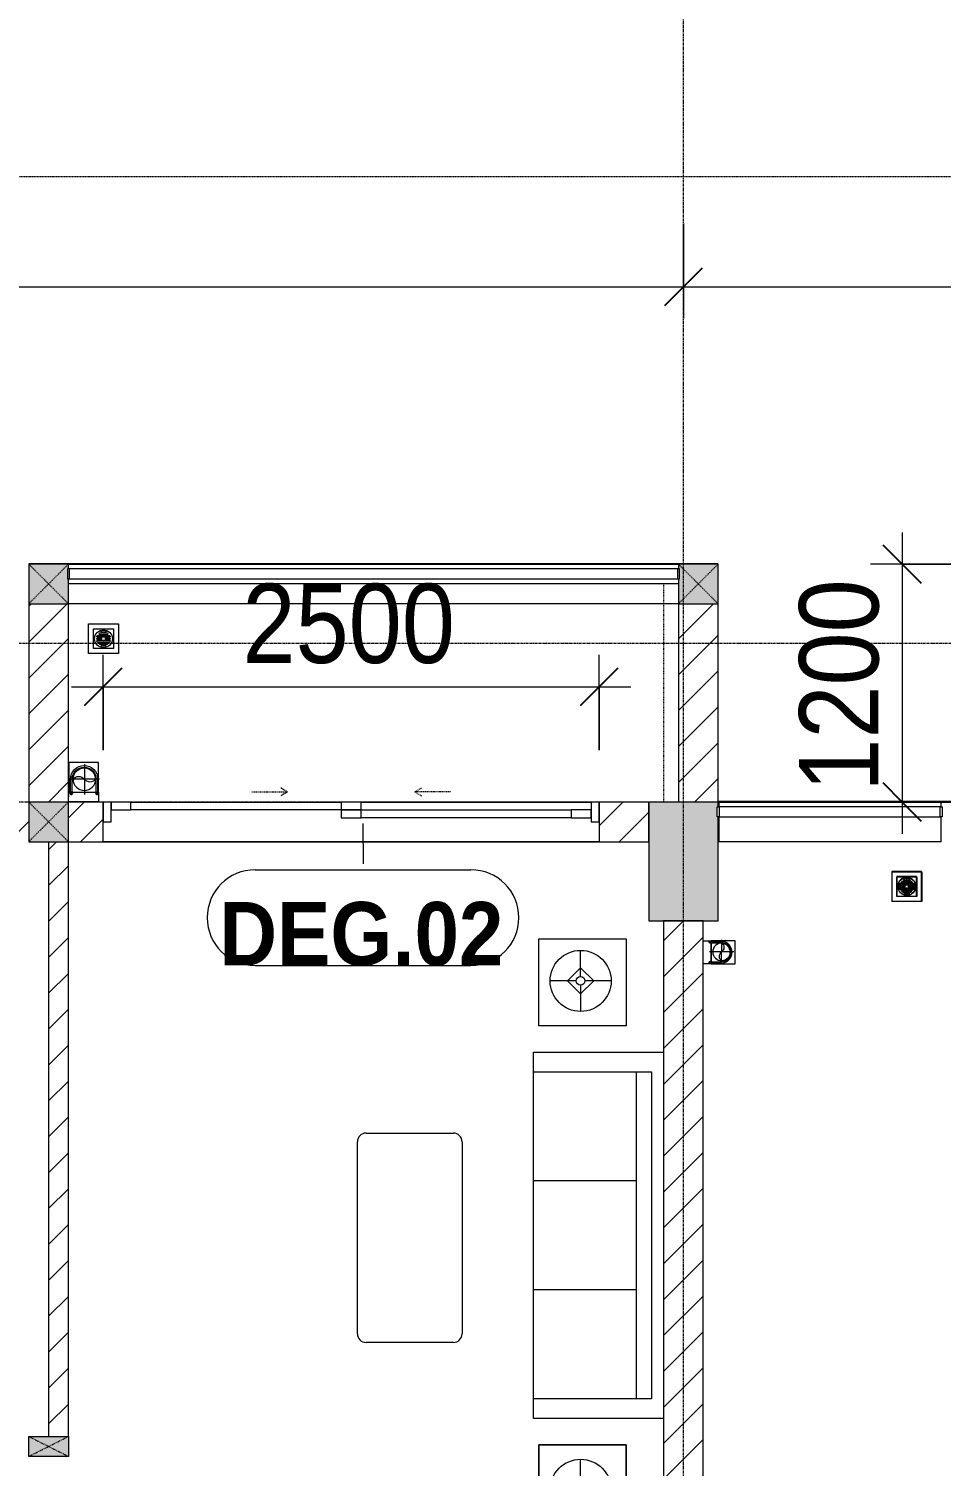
# Model space of a CAD drawing. Header units: millimetres. Extents: x 1591 to 239055, y -15958 to 83255.
# Drawn here: x 153532 to 158132, y 41187 to 48437 of the extents above; entities that cross this region are included whole.
import ezdxf

# ---------------------------------------------------------------- set-up
doc = ezdxf.new("R2010")
doc.units = ezdxf.units.MM
for name, pattern in [('Dash', [6, 3, -3]), ('Dash 1_8_', [6.35, 3.175, -3.175]), ('Dash Dot 3_16_', [7.9375, 4.7625, -1.5875, 0, -1.5875]), ('Grid Line', [22.225, 12.7, -3.175, 3.175, -3.175]), ('IMPORT-CENTER _2_', [40.64, 25.4, -5.08, 5.08, -5.08])]:
    doc.linetypes.add(name, pattern=pattern)
for name, color, linetype, lineweight in [('0-1', 250, 'Continuous', 5), ('A-ANNO-DIMS', 211, 'Continuous', 9), ('A-ANNO-DIMS-160', 211, 'Continuous', 9), ('A-AREA', 32, 'Dash 1_8_', 9), ('A-DOOR', 31, 'Continuous', 9), ('A-DOOR-FRAM', 31, 'Continuous', 9), ('A-DOOR-HDLN', 31, 'Dash', 9), ('A-DOOR-IDEN', 31, 'Continuous', 9), ('A-FLOR-1', 7, 'Continuous', 9), ('A-FLOR-2', 9, 'Continuous', 9), ('A-FLOR-HRAL', 11, 'Continuous', 9), ('A-FLOR-HRAL-1', 254, 'Continuous', 9), ('A-FLOR-HRAL-2', 9, 'Continuous', 9), ('A-WALL', 113, 'Continuous', 9), ('A-WALL-1', 253, 'Continuous', 18), ('A-WALL-2', 9, 'Continuous', 9), ('A-WALL-3', 113, 'Continuous', 18), ('A-WALL-PATT-1', 10, 'Continuous', 9), ('A-WALL-PATT-2', 111, 'Continuous', 9), ('G-ANNO-SYMB-1', 111, 'Dash Dot 3_16_', 18), ('G-IMPT', 8, 'Continuous', 9), ('G-IMPT-2', 8, 'IMPORT-CENTER _2_', 9), ('I-FURN', 30, 'Continuous', 9), ('I-FURN-1', 254, 'Continuous', 9), ('M-EQPM', 50, 'Continuous', 9), ('M-EQPM-1', 254, 'Continuous', 9), ('S-COLS', 52, 'Continuous', 9), ('S-COLS-1', 52, 'Continuous', 5), ('S-COLS-2', 250, 'Continuous', 18), ('S-COLS-3', 254, 'Continuous', 9), ('S-COLS-4', 253, 'Continuous', 18), ('S-COLS-5', 52, 'Continuous', 18), ('S-COLS-HDLN', 52, 'Dash', 9), ('S-COLS-HDLN-1', 9, 'Dash', 9), ('S-GRID-1', 1, 'Grid Line', 9)]:
    doc.layers.add(name, color=color, linetype=linetype, lineweight=lineweight)
doc.styles.add('Arial_B_5', font='arialbd_0.ttf', dxfattribs={"width": 0.9, "height": 320})
doc.styles.add('UTM Avo', font='UTM Avo.ttf', dxfattribs={"width": 0.9, "height": 400})
doc.dimstyles.new('1_Dim_chi_tiet_2_5', dxfattribs={"dimscale": 304.8, "dimtxt": 399.720379, "dimasz": 0.629921, "dimexe": 0.524934, "dimexo": 0.0625, "dimgap": 0.052493, "dimtad": 1, "dimdec": 0, "dimrnd": 5, "dimzin": 0, "dimdsep": 46, "dimtxsty": 'UTM Avo', "dimblk1": 'OBLIQUE', "dimblk2": 'OBLIQUE', "dimsah": 1, "dimcen": 0.09, "dimdle": 0.524934, "dimazin": 0, "dimtfac": 1, "dimtdec": 4, "dimtix": 1, "dimtmove": 0, "dimatfit": 3, "dimfxl": 1.049869, "dimfxlon": 1, "dimtvp": 1, "dimtolj": 1, "dimtzin": 0, "dimarcsym": 2})
doc.dimstyles.new('1_Dim_chi_tiet_2_5_1', dxfattribs={"dimscale": 304.8, "dimtxt": 399.720379, "dimasz": 0.629921, "dimexe": 0.524934, "dimexo": 0.0625, "dimgap": 0.052493, "dimtad": 1, "dimdec": 0, "dimrnd": 5, "dimzin": 0, "dimdsep": 46, "dimtxsty": 'UTM Avo', "dimblk1": 'OBLIQUE', "dimblk2": 'OBLIQUE', "dimsah": 1, "dimcen": 0.09, "dimdle": 0.524934, "dimazin": 0, "dimtfac": 1, "dimtdec": 4, "dimtix": 1, "dimtmove": 0, "dimatfit": 3, "dimfxl": 1.049869, "dimfxlon": 1, "dimtvp": 1, "dimtolj": 1, "dimtzin": 0, "dimarcsym": 2})
pattern_1 = [(45, (95879.7, 0), (-90.50967, 90.50967), [])]

# ---------------------------------------------------------------- blocks, each defined once
blk = doc.blocks.new('NCV_TKTC_KET CAU_rvt-1-TKCS_MB TẦNG 6-8')
at = {"layer": 'S-COLS-1'}
blk.add_hatch(color=256, dxfattribs=at).paths.add_polyline_path([(61127.6, 43936.9), (61127.6, 44462), (61122.6, 44462), (61122.6, 44512), (61127.6, 44512), (61127.6, 44536.9), (60777.6, 44536.9), (60777.6, 43936.9), (61122.6, 43936.9)])
at = {"layer": 'A-FLOR-1'}
blk.add_line((61132.6, 44536.9), (61127.6, 44536.9), dxfattribs=at)
at = {"layer": 'S-COLS-2'}
for p, q in [((61127.6, 44536.9), (60777.6, 44536.9)), ((60777.6, 44536.9), (60777.6, 43936.9)), ((61127.6, 44512), (61127.6, 44536.9)), ((61127.6, 43936.9), (61127.6, 44462)), ((60777.6, 43936.9), (61127.6, 43936.9))]:
    blk.add_line(p, q, dxfattribs=at)
blk = doc.blocks.new('THU NUOC - THU NUOC-461820-TKCS_MB TẦNG 6-8')
at = {"layer": 'M-EQPM-1'}
for p, q in [((-66.3, 70.6), (-66.3, -79.4)), ((83.7, 70.6), (-66.3, 70.6)), ((58.7, 45.6), (-41.3, 45.6)), ((-41.3, 45.6), (-41.3, -54.4)), ((-23.3, 10.8), (40.9, 10.8)), ((40.9, 4.8), (-23.3, 4.8)), ((-11, 23.3), (28.5, 23.3)), ((28.5, 17.3), (-11, 17.3)), ((-1.1, 35.6), (18.5, 35.6)), ((18.5, 29.6), (-1.1, 29.6)), ((58.7, -54.4), (58.7, 45.6)), ((83.7, -79.4), (83.7, 70.6)), ((-41.3, -54.4), (58.7, -54.4)), ((-23.3, -1.2), (0.7, -1.2)), ((0.7, -7.2), (-23.3, -7.2)), ((-23.3, -13.6), (40.9, -13.6)), ((40.9, -19.6), (-23.3, -19.6)), ((-11, -26.1), (28.5, -26.1)), ((28.5, -32.1), (-11, -32.1)), ((-1.1, -38.5), (18.5, -38.5)), ((18.5, -44.5), (-1.1, -44.5)), ((0.7, -1.2), (0.7, -7.2)), ((16.7, -1.2), (40.9, -1.2)), ((16.7, -7.2), (16.7, -1.2)), ((40.9, -7.2), (16.7, -7.2)), ((-66.3, -79.4), (83.7, -79.4))]:
    blk.add_line(p, q, dxfattribs=at)
for centre, radius, start, end in [((8.7, -4.4), 45, 0, 180), ((8.7, -4.4), 45, 0, 180), ((-23.3, 7.8), 3, 90, 270), ((-11, 20.3), 3, 90, 270), ((-1.1, 32.6), 3, 90, 270), ((18.5, 32.6), 3, 270, 90), ((28.5, 20.3), 3, 270, 90), ((40.9, 7.8), 3, 270, 90), ((8.7, -4.4), 45, 180, 360), ((8.7, -4.4), 45, 180, 360), ((-23.3, -4.2), 3, 90, 270), ((-23.3, -16.6), 3, 90, 270), ((-11, -29.1), 3, 90, 270), ((-1.1, -41.5), 3, 90, 270), ((18.5, -41.5), 3, 270, 90), ((28.5, -29.1), 3, 270, 90), ((40.9, -4.2), 3, 270, 90), ((40.9, -16.6), 3, 270, 90)]:
    blk.add_arc(centre, radius, start, end, dxfattribs=at)
blk = doc.blocks.new('Railing - 50 x 10mm-901205-TKCS_MB TẦNG 6-8')
at = {"layer": 'A-FLOR-HRAL-2'}
for p, q in [((25, 5), (-25, 5)), ((-25, 5), (-25, -5)), ((25, -5), (25, 5)), ((-25, -5), (25, -5))]:
    blk.add_line(p, q, dxfattribs=at)
blk = doc.blocks.new('Railing - Railing-883269-TKCS_MB TẦNG 6-8')
at = {"layer": 'A-FLOR-HRAL-2'}
for p, q in [((39339.1, 35251.3), (38224.1, 35251.3)), ((38224.1, 35201.3), (39339.1, 35201.3))]:
    blk.add_line(p, q, dxfattribs=at)
at = {"extrusion": (0, 0, -1), "zscale": -1, "rotation": 270}
for p in [(-38219.1, 35226.3), (-39344.1, 35226.3)]:
    blk.add_blockref('Railing - 50 x 10mm-901205-TKCS_MB TẦNG 6-8', p, dxfattribs=at)
blk = doc.blocks.new('LOBBY_SOFA_1 - LOBBY_SOFA_1-V28-TKCS_MB TẦNG 6-8')
at = {"layer": 'I-FURN'}
for p, q in [((-2128.3, 1548.5), (-1160.3, 1548.5)), ((-2172.3, 1064.5), (-2172.3, 1504.5)), ((-1116.3, 1504.5), (-1116.3, 1064.5)), ((-1160.3, 1020.5), (-2128.3, 1020.5)), ((-2556, 660), (-708, 660)), ((-2556, 4.9), (-2556, 660)), ((-2457, 66), (-2457, 660)), ((-1907, 143), (-1907, 660)), ((-1357, 143), (-1357, 660)), ((-807, 660), (-807, 66)), ((-708, 660), (-708, 4.9)), ((-2688.2, 633.5), (-3128.2, 633.5)), ((-3128.2, 633.5), (-3128.2, 193.5)), ((-2688.2, 193.5), (-2688.2, 633.5)), ((-575.9, 633.5), (-135.9, 633.5)), ((-575.9, 193.5), (-575.9, 633.5)), ((-135.9, 633.5), (-135.9, 193.5)), ((-2915.4, 445), (-2915.4, 577)), ((-348.6, 445), (-348.6, 577)), ((-2981.4, 423), (-2915.4, 489)), ((-2915.4, 489), (-2849.4, 423)), ((-348.6, 489), (-414.6, 423)), ((-282.6, 423), (-348.6, 489)), ((-2937.4, 423), (-3069.4, 423)), ((-2915.4, 357), (-2981.4, 423)), ((-2849.4, 423), (-2915.4, 357)), ((-2915.4, 269), (-2915.4, 401)), ((-2893.4, 423), (-2761.4, 423)), ((-370.6, 423), (-502.6, 423)), ((-414.6, 423), (-348.6, 357)), ((-348.6, 357), (-282.6, 423)), ((-348.6, 269), (-348.6, 401)), ((-326.6, 423), (-194.6, 423)), ((-3128.2, 193.5), (-2688.2, 193.5)), ((-135.9, 193.5), (-575.9, 193.5)), ((-807, 143), (-2457, 143)), ((-807, 66), (-2457, 66))]:
    blk.add_line(p, q, dxfattribs=at)
for centre, radius in [((-2915.4, 423), 154), ((-348.6, 423), 154), ((-2915.4, 423), 22), ((-348.6, 423), 22)]:
    blk.add_circle(centre, radius, dxfattribs=at)
for centre, start, end in [((-2128.3, 1504.5), 90, 180), ((-1160.3, 1504.5), 0, 90), ((-2128.3, 1064.5), 180, 270), ((-1160.3, 1064.5), 270, 0)]:
    blk.add_arc(centre, 44, start, end, dxfattribs=at)
at = {"layer": 'I-FURN-1'}
for p, q in [((-2128.3, 1548.5), (-1160.3, 1548.5)), ((-2172.3, 1064.5), (-2172.3, 1504.5)), ((-1116.3, 1504.5), (-1116.3, 1064.5)), ((-1160.3, 1020.5), (-2128.3, 1020.5)), ((-2556, 660), (-708, 660)), ((-2556, 4.9), (-2556, 660)), ((-708, 660), (-708, 4.9)), ((-3128.2, 633.5), (-2688.2, 633.5)), ((-3128.2, 193.5), (-3128.2, 633.5)), ((-2688.2, 633.5), (-2688.2, 193.5)), ((-575.9, 633.5), (-135.9, 633.5)), ((-575.9, 193.5), (-575.9, 633.5)), ((-135.9, 633.5), (-135.9, 193.5)), ((-2688.2, 193.5), (-3128.2, 193.5)), ((-135.9, 193.5), (-575.9, 193.5))]:
    blk.add_line(p, q, dxfattribs=at)
for centre, start, end in [((-2128.3, 1504.5), 90, 180), ((-1160.3, 1504.5), 0, 90), ((-2128.3, 1064.5), 180, 270), ((-1160.3, 1064.5), 270, 0)]:
    blk.add_arc(centre, 44, start, end, dxfattribs=at)
blk = doc.blocks.new('G1_SOF - BO TRU - 100x200-746114-TKCS_MB TẦNG 6-8')
at = {"layer": 'S-COLS'}
blk.add_hatch(color=256, dxfattribs=at).paths.add_polyline_path([(50, -100), (50, 100), (-50, 100), (-50, -100)])
at = {"layer": 'S-COLS-4'}
for p, q in [((-50, 100), (50, 100)), ((-50, -100), (-50, 100)), ((50, 100), (50, -100)), ((50, -100), (-50, -100))]:
    blk.add_line(p, q, dxfattribs=at)
at = {"layer": 'S-COLS-HDLN-1'}
for p, q in [((50, -100), (-50, 100)), ((-50, -100), (50, 100))]:
    blk.add_line(p, q, dxfattribs=at)
blk = doc.blocks.new('NCV_TKTC_TANG 6 - 8_rvt-2-TKCS_MB TẦNG 6-8')
at = {"layer": 'A-WALL-PATT-1'}
h = blk.add_hatch(dxfattribs=at)
h.set_pattern_fill('FP_1', color=256, style=0, pattern_type=2)
h.set_pattern_definition([(45, (0, 0), (-90.50967, 90.50967), [])])
h.paths.add_polyline_path([(57852.6, 41336.9), (57852.6, 44336.9), (57752.6, 44336.9), (57752.6, 41336.9)])
at = {"layer": 'A-FLOR-2'}
for p, q in [((60927.6, 45536.9), (57852.6, 45536.9)), ((60487.6, 44536.9), (59327.6, 44536.9)), ((60527.6, 44336.9), (58027.6, 44336.9)), ((58027.6, 44336.9), (60527.6, 44336.9)), ((61132.6, 44336.9), (61127.6, 44336.9))]:
    blk.add_line(p, q, dxfattribs=at)
at = {"layer": 'A-WALL-1'}
for p, q in [((57752.6, 44336.9), (57752.6, 41336.9)), ((57852.6, 41336.9), (57852.6, 44336.9))]:
    blk.add_line(p, q, dxfattribs=at)
at = {"layer": 'A-WALL-2'}
for p, q in [((61132.6, 44536.9), (62252.2, 44536.9)), ((61132.6, 44512), (61132.6, 44536.9)), ((62252.2, 44512), (62252.2, 44536.9)), ((61132.6, 44336.9), (61132.6, 44462)), ((62252.2, 44336.9), (62252.2, 44462)), ((62252.2, 44336.9), (61132.6, 44336.9))]:
    blk.add_line(p, q, dxfattribs=at)
at = {"layer": 'A-FLOR-HRAL-1'}
blk.add_blockref('Railing - Railing-883269-TKCS_MB TẦNG 6-8', (22908.5, 9260.7), dxfattribs=at)
at = {"layer": 'I-FURN-1', "rotation": 89.99999999999972}
blk.add_blockref('LOBBY_SOFA_1 - LOBBY_SOFA_1-V28-TKCS_MB TẦNG 6-8', (60857.5, 43983.4), dxfattribs=at)
at = {"layer": 'M-EQPM-1', "rotation": 270.0000000000002}
blk.add_blockref('THU NUOC - THU NUOC-461820-TKCS_MB TẦNG 6-8', (62082.6, 44120.7), dxfattribs=at)
at = {"layer": 'S-COLS-3', "rotation": 270.0000000000007}
blk.add_blockref('G1_SOF - BO TRU - 100x200-746114-TKCS_MB TẦNG 6-8', (57752.6, 41286.9), dxfattribs=at)
blk = doc.blocks.new('G1_SOF - BO TRU - 200x200-V8-TKCS_MB TẦNG 6-8')
at = {"layer": 'S-COLS'}
blk.add_hatch(color=256, dxfattribs=at).paths.add_polyline_path([(100, -100), (100, 25.4), (95, 25.4), (95, 75.4), (100, 75.4), (100, 100), (-100, 100), (-100, -100), (95, -100)])
at = {"layer": 'S-COLS-5'}
for p, q in [((100, 100), (-100, 100)), ((-100, 100), (-100, -100)), ((100, 75.4), (100, 100)), ((100, -100), (100, 25.4)), ((-100, -100), (100, -100))]:
    blk.add_line(p, q, dxfattribs=at)
at = {"layer": 'S-COLS-HDLN'}
for p, q in [((100, 100), (-100, -100)), ((-100, 100), (100, -100))]:
    blk.add_line(p, q, dxfattribs=at)
blk = doc.blocks.new('G1_SOF - BO TRU - 200x200-V9-TKCS_MB TẦNG 6-8')
at = {"layer": 'S-COLS'}
blk.add_hatch(color=256, dxfattribs=at).paths.add_polyline_path([(-100, -100), (100, -100), (100, 100), (-100, 100), (-100, 75.4), (-95, 75.4), (-95, 25.4), (-100, 25.4)])
at = {"layer": 'S-COLS-5'}
for p, q in [((100, 100), (-100, 100)), ((-100, 100), (-100, 75.4)), ((100, -100), (100, 100)), ((-100, 25.4), (-100, -100)), ((-100, -100), (100, -100))]:
    blk.add_line(p, q, dxfattribs=at)
at = {"layer": 'S-COLS-HDLN'}
for p, q in [((100, 100), (-100, -100)), ((-100, 100), (100, -100))]:
    blk.add_line(p, q, dxfattribs=at)
blk = doc.blocks.new('G1_SOF - BO TRU - 200x200-3056268-TKCS_MB TẦNG 6-8')
at = {"layer": 'S-COLS'}
blk.add_hatch(color=256, dxfattribs=at).paths.add_polyline_path([(100, -100), (100, 100), (-100, 100), (-100, -100)])
at = {"layer": 'S-COLS-5'}
for p, q in [((100, 100), (-100, 100)), ((-100, 100), (-100, -100)), ((100, -100), (100, 100)), ((-100, -100), (100, -100))]:
    blk.add_line(p, q, dxfattribs=at)
at = {"layer": 'S-COLS-HDLN'}
for p, q in [((100, 100), (-100, -100)), ((-100, 100), (100, -100))]:
    blk.add_line(p, q, dxfattribs=at)
blk = doc.blocks.new('TKTC_XREF_251221_MB TANG 2-7 - TKTC_XREF_260130_MB TANG 2-5_dwg_THU NUOC - THU NUOC-444531-TKCS_MB TẦNG 1-4746810-TKCS_MB TẦNG 6-8')
at = {"layer": 'G-IMPT'}
for p, q in [((-23.3, 10.8), (40.9, 10.8)), ((40.9, 4.8), (-23.3, 4.8)), ((-11, 23.3), (28.5, 23.3)), ((28.5, 17.3), (-11, 17.3)), ((-1.1, 35.6), (18.5, 35.6)), ((18.5, 29.6), (-1.1, 29.6)), ((-23.3, -13.6), (40.9, -13.6)), ((40.9, -19.6), (-23.3, -19.6)), ((-11, -26.1), (28.5, -26.1)), ((28.5, -32.1), (-11, -32.1)), ((-1.1, -38.5), (18.5, -38.5)), ((18.5, -44.5), (-1.1, -44.5))]:
    blk.add_line(p, q, dxfattribs=at)
at = {"layer": 'G-IMPT', "flags": 128}
for points in [[(83.7, -79.4), (83.7, 70.6), (-66.3, 70.6), (-66.3, -79.4)], [(58.7, -54.4), (58.7, 45.6), (-41.3, 45.6), (-41.3, -54.4)]]:
    blk.add_lwpolyline(points, close=True, dxfattribs=at)
for points in [[(-23.3, -1.2), (0.7, -1.2), (0.7, -7.2), (-23.3, -7.2)], [(40.9, -7.2), (16.7, -7.2), (16.7, -1.2), (40.9, -1.2)]]:
    blk.add_lwpolyline(points, dxfattribs=at)
at = {"layer": 'G-IMPT'}
for centre, radius, start, end in [((8.7, -4.4), 45, 360, 180), ((8.7, -4.4), 45, 360, 180), ((-23.3, 7.8), 3, 90, 270), ((-11, 20.3), 3, 90, 270), ((-1.1, 32.6), 3, 90, 270), ((18.5, 32.6), 3, 270, 90), ((28.5, 20.3), 3, 270, 90), ((40.9, 7.8), 3, 270, 90), ((8.7, -4.4), 45, 180, 360), ((8.7, -4.4), 45, 180, 360), ((-23.3, -4.2), 3, 90, 270), ((-23.3, -16.6), 3, 90, 270), ((-11, -29.1), 3, 90, 270), ((-1.1, -41.5), 3, 90, 270), ((18.5, -41.5), 3, 270, 90), ((28.5, -29.1), 3, 270, 90), ((40.9, -4.2), 3, 270, 90), ((40.9, -16.6), 3, 270, 90)]:
    blk.add_arc(centre, radius, start, end, dxfattribs=at)
blk = doc.blocks.new('TKTC_XREF_251221_MB TANG 2-7 - TKTC_XREF_260130_MB TANG 2-5_dwg_$cc-4746806-TKCS_MB TẦNG 6-8')
at = {"layer": 'G-IMPT-2'}
for p, q in [((-0.673, 0), (0.673, 0)), ((0, -0.673), (0, 0.673))]:
    blk.add_line(p, q, dxfattribs=at)
at = {"layer": 'M-EQPM'}
blk.add_circle((0, 0), 0.5, dxfattribs=at)
for centre, radius, start, end in [((0, 0), 0.5, 90, 270), ((0.188, 0.25), 0.313, 126.8699, 233.1301), ((-0.188, -0.25), 0.313, 306.8699, 53.1301)]:
    blk.add_arc(centre, radius, start, end, dxfattribs=at)
blk = doc.blocks.new('TKTC_XREF_251221_MB TANG 2-7 - TKTC_XREF_260130_MB TANG 2-5_dwg_CUM U_DN100-4746796-TKCS_MB TẦNG 6-8')
at = {"layer": 'G-IMPT'}
blk.add_hatch(color=256, dxfattribs=at).paths.add_polyline_path([(0, 61), (0, 57), (14.8, 55.1), (28.5, 49.4), (40.3, 40.3), (49.4, 28.5), (55.1, 14.8), (57, 0), (55.1, -14.8), (49.4, -28.5), (40.3, -40.3), (28.5, -49.4), (14.8, -55.1), (0, -57), (0, -61), (15.8, -58.9), (30.5, -52.8), (43.1, -43.1), (52.8, -30.5), (58.9, -15.8), (61, 0), (58.9, 15.8), (52.8, 30.5), (43.1, 43.1), (30.5, 52.8), (15.8, 58.9)])
for p, q in [((-79.1, 66.6), (-79.1, 63.4)), ((-76.6, 66.6), (-76.6, 63.4)), ((-74.6, 66.6), (-74.6, 63.4)), ((-72.7, 69.3), (-72.7, 60.7)), ((-66.9, 67.9), (-71.7, 67.9)), ((-66.9, 62.1), (-71.7, 62.1)), ((-65, 69), (0, 69)), ((-79.1, -63.4), (-79.1, -66.6)), ((-76.6, -63.4), (-76.6, -66.6)), ((-74.6, -63.4), (-74.6, -66.6)), ((-72.7, -60.7), (-72.7, -69.3)), ((-66.9, -62.1), (-71.7, -62.1)), ((-66.9, -67.9), (-71.7, -67.9)), ((-65, -69), (0, -69))]:
    blk.add_line(p, q, dxfattribs=at)
at = {"layer": 'G-IMPT', "flags": 128}
for points in [[(-72.7, 67.6), (-78.1, 67.6), (-78.1, 62.4), (-72.7, 62.4)], [(-71.7, 59.2), (-66.9, 59.2), (-66.9, 70.8), (-71.7, 70.8)], [(-66.9, 70.8), (-66.9, 72.7), (-65, 72.7), (-65, 57.3), (-66.9, 57.3), (-66.9, 59.2)], [(-65, 61), (0, 61), (0, 57)], [(-72.7, -62.4), (-78.1, -62.4), (-78.1, -67.6), (-72.7, -67.6)], [(-71.7, -70.8), (-66.9, -70.8), (-66.9, -59.2), (-71.7, -59.2)], [(-66.9, -59.2), (-66.9, -57.3), (-65, -57.3), (-65, -72.7), (-66.9, -72.7), (-66.9, -70.8)], [(-65, -61), (0, -61), (0, -57)]]:
    blk.add_lwpolyline(points, dxfattribs=at)
at = {"layer": 'G-IMPT'}
for centre, radius, start, end in [((-78.1, 66.6), 0.96, 90, 180), ((-78.1, 63.4), 0.96, 180, 270), ((-71.1, 69.3), 1.56, 112.61986, 247.38014), ((-67.9, 65), 4.8, 143.1301, 216.8699), ((-71.1, 60.7), 1.56, 112.61986, 247.38014), ((0, 0), 69, 270, 90), ((0, 0), 61, 270, 90), ((0, 0), 57, 270, 90), ((-78.1, -63.4), 0.96, 90, 180), ((-78.1, -66.6), 0.96, 180, 270), ((-71.1, -60.7), 1.56, 112.61986, 247.38014), ((-67.9, -65), 4.8, 143.1301, 216.8699), ((-71.1, -69.3), 1.56, 112.61986, 247.38014)]:
    blk.add_arc(centre, radius, start, end, dxfattribs=at)
blk = doc.blocks.new('TKTC_XREF_251221_MB TANG 2-7 - TKTC_XREF_260130_MB TANG 2-5_dwg_$cc-4746805-TKCS_MB TẦNG 6-8')
at = {"layer": 'G-IMPT-2'}
for p, q in [((0, -0.673), (0, 0.673)), ((-0.673, 0), (0.673, 0))]:
    blk.add_line(p, q, dxfattribs=at)
at = {"layer": 'M-EQPM'}
blk.add_circle((0, 0), 0.5, dxfattribs=at)
for centre, radius, start, end in [((0, 0), 0.5, 90, 270), ((0.188, 0.25), 0.313, 126.8699, 233.1301), ((-0.188, -0.25), 0.313, 306.8699, 53.1301)]:
    blk.add_arc(centre, radius, start, end, dxfattribs=at)
blk = doc.blocks.new('TKTC_XREF_251221_MB TANG 2-7 - TKTC_XREF_260130_MB TANG 2-5_dwg_CUM U_DN100-4746799-TKCS_MB TẦNG 6-8')
at = {"layer": 'G-IMPT'}
blk.add_hatch(color=256, dxfattribs=at).paths.add_polyline_path([(0, 61), (15.8, 58.9), (30.5, 52.8), (43.1, 43.1), (52.8, 30.5), (58.9, 15.8), (61, 0), (58.9, -15.8), (52.8, -30.5), (43.1, -43.1), (30.5, -52.8), (15.8, -58.9), (0, -61), (0, -57), (14.8, -55.1), (28.5, -49.4), (40.3, -40.3), (49.4, -28.5), (55.1, -14.8), (57, 0), (55.1, 14.8), (49.4, 28.5), (40.3, 40.3), (28.5, 49.4), (14.8, 55.1), (0, 57)])
for p, q in [((-79.1, 66.6), (-79.1, 63.4)), ((-76.6, 66.6), (-76.6, 63.4)), ((-74.6, 66.6), (-74.6, 63.4)), ((-72.7, 69.3), (-72.7, 60.7)), ((-66.9, 67.9), (-71.7, 67.9)), ((-66.9, 62.1), (-71.7, 62.1)), ((-65, 69), (0, 69)), ((-79.1, -63.4), (-79.1, -66.6)), ((-76.6, -63.4), (-76.6, -66.6)), ((-74.6, -63.4), (-74.6, -66.6)), ((-72.7, -60.7), (-72.7, -69.3)), ((-66.9, -62.1), (-71.7, -62.1)), ((-66.9, -67.9), (-71.7, -67.9)), ((-65, -69), (0, -69))]:
    blk.add_line(p, q, dxfattribs=at)
at = {"layer": 'G-IMPT', "flags": 128}
for points in [[(-72.7, 67.6), (-78.1, 67.6), (-78.1, 62.4), (-72.7, 62.4)], [(-71.7, 59.2), (-66.9, 59.2), (-66.9, 70.8), (-71.7, 70.8)], [(-66.9, 70.8), (-66.9, 72.7), (-65, 72.7), (-65, 57.3), (-66.9, 57.3), (-66.9, 59.2)], [(-65, 61), (0, 61), (0, 57)], [(-72.7, -62.4), (-78.1, -62.4), (-78.1, -67.6), (-72.7, -67.6)], [(-71.7, -70.8), (-66.9, -70.8), (-66.9, -59.2), (-71.7, -59.2)], [(-66.9, -59.2), (-66.9, -57.3), (-65, -57.3), (-65, -72.7), (-66.9, -72.7), (-66.9, -70.8)], [(-65, -61), (0, -61), (0, -57)]]:
    blk.add_lwpolyline(points, dxfattribs=at)
at = {"layer": 'G-IMPT'}
for centre, radius, start, end in [((-78.1, 66.6), 0.96, 90, 180), ((-78.1, 63.4), 0.96, 180, 270), ((-71.1, 69.3), 1.56, 112.61986, 247.38014), ((-67.9, 65), 4.8, 143.1301, 216.8699), ((-71.1, 60.7), 1.56, 112.61986, 247.38014), ((0, 0), 69, 270, 90), ((0, 0), 61, 270, 90), ((0, 0), 57, 270, 90), ((-78.1, -63.4), 0.96, 90, 180), ((-78.1, -66.6), 0.96, 180, 270), ((-71.1, -60.7), 1.56, 112.61986, 247.38014), ((-67.9, -65), 4.8, 143.1301, 216.8699), ((-71.1, -69.3), 1.56, 112.61986, 247.38014)]:
    blk.add_arc(centre, radius, start, end, dxfattribs=at)
blk = doc.blocks.new('TKTC_XREF_251221_MB TANG 2-7 - TKTC_XREF_251221_MB TANG 2-7-2039446-TKCS_MB TẦNG 6-8')
at = {"layer": 'M-EQPM'}
for p, q in [((27475, 28502.1), (24000, 28502.1)), ((24201.3, 27499.8), (24201.3, 27350.2)), ((24351.6, 27499.8), (24201.3, 27499.8)), ((24351.6, 27350.2), (24351.6, 27499.8)), ((24201.1, 27300.3), (24201.4, 27350.1)), ((24201.3, 27350.2), (24351.6, 27350.2)), ((24201.4, 27350.1), (24351.9, 27350.1)), ((24351.9, 27350.1), (24351.6, 27300.3)), ((24351.6, 27300.3), (24201.1, 27300.3)), ((32200, 27302.1), (27475, 27302.1)), ((27400, 26600.1), (27440, 26600.1)), ((27440, 26601.8), (27560, 26601.8)), ((27440, 26600.1), (27440, 26484.2)), ((27440, 26482.2), (27440, 26600.1)), ((27560, 26601.8), (27560, 26482.2)), ((27440, 26484.2), (27400, 26484.2)), ((27560, 26482.2), (27440, 26482.2))]:
    blk.add_line(p, q, dxfattribs=at)
at = {"extrusion": (0, 0, -1), "zscale": -1}
for p in [(-24385.4, 28127.9), (-28435.4, 26877.9)]:
    blk.add_blockref('TKTC_XREF_251221_MB TANG 2-7 - TKTC_XREF_260130_MB TANG 2-5_dwg_THU NUOC - THU NUOC-444531-TKCS_MB TẦNG 1-4746810-TKCS_MB TẦNG 6-8', p, dxfattribs=at)
at = {"extrusion": (0, 0, -1)}
for name, p, xscale, yscale, zscale, rotation in [('TKTC_XREF_251221_MB TANG 2-7 - TKTC_XREF_260130_MB TANG 2-5_dwg_$cc-4746805-TKCS_MB TẦNG 6-8', (-24280.1, 27415.1), 113.7150000000073, 113.7150000000073, -113.7150000000073, 269.9990086637471), ('TKTC_XREF_251221_MB TANG 2-7 - TKTC_XREF_260130_MB TANG 2-5_dwg_CUM U_DN100-4746799-TKCS_MB TẦNG 6-8', (-24279.2, 27415.1), 0.9975000000000006, 0.9975000000000006, -0.9975000000000006, 90.00099133829468), ('TKTC_XREF_251221_MB TANG 2-7 - TKTC_XREF_260130_MB TANG 2-5_dwg_$cc-4746806-TKCS_MB TẦNG 6-8', (-27492.9, 26544.2), 90.00000000005069, 90.00000000005069, -90.0000000000507, 0.3740267799372842)]:
    blk.add_blockref(name, p, dxfattribs=dict(at, xscale=xscale, yscale=yscale, zscale=zscale, rotation=rotation))
at = {"xscale": 0.7894736842105242, "yscale": 0.7894736842105242, "zscale": 0.7894736842105242}
blk.add_blockref('TKTC_XREF_251221_MB TANG 2-7 - TKTC_XREF_260130_MB TANG 2-5_dwg_CUM U_DN100-4746796-TKCS_MB TẦNG 6-8', (27491.3, 26542.5), dxfattribs=at)
blk = doc.blocks.new('DEG_02-DEG_03 - DEG_02-2500x2400mm-CỬA ĐI 02 CÁNH TRƯỢT-625766-TKCS_MB TẦNG 6-8')
at = {"layer": 'A-DOOR'}
for p, q in [((-1110, 100), (-1210, 100)), ((-1210, 100), (-1210, 60)), ((-1110, 60), (-1110, 100)), ((-1110, 100), (-50, 100)), ((50, 100), (-50, 100)), ((-50, 100), (-50, 60)), ((50, 60), (50, 100)), ((-1210, 60), (-1110, 60)), ((-50, 60), (-1110, 60)), ((50, 60), (-50, 60)), ((-50, 60), (-50, 20)), ((-50, 60), (50, 60)), ((-50, 20), (50, 20)), ((50, 20), (50, 60)), ((50, 60), (1110, 60)), ((1110, 20), (50, 20)), ((1210, 60), (1110, 60)), ((1110, 60), (1110, 20)), ((1110, 20), (1210, 20)), ((1210, 20), (1210, 60))]:
    blk.add_line(p, q, dxfattribs=at)
at = {"layer": 'A-DOOR-FRAM'}
for p, q in [((-1210, 100), (-1250, 100)), ((-1250, 100), (-1250, 0)), ((-1210, 0), (-1210, 100)), ((1250, 100), (1210, 100)), ((1210, 100), (1210, 0)), ((1250, 0), (1250, 100)), ((-1250, 0), (-1210, 0)), ((1210, 0), (1250, 0))]:
    blk.add_line(p, q, dxfattribs=at)
at = {"layer": 'A-DOOR-HDLN'}
for p, q in [((-500.4, 151.1), (-320.4, 151.1)), ((-320.4, 151.1), (-355, 171.1)), ((-320.4, 151.1), (-355, 131.1)), ((320.4, 151.1), (355, 171.1)), ((320.4, 151.1), (355, 131.1)), ((500.4, 151.1), (320.4, 151.1))]:
    blk.add_line(p, q, dxfattribs=at)
blk = doc.blocks.new('Railing - 50 x 10mm-1251311-TKCS_MB TẦNG 6-8')
at = {"layer": 'A-FLOR-HRAL'}
for p, q in [((25, 5), (-25, 5)), ((-25, 5), (-25, -5)), ((25, -5), (25, 5)), ((-25, -5), (25, -5))]:
    blk.add_line(p, q, dxfattribs=at)
blk = doc.blocks.new('Railing - Railing-3827939-TKCS_MB TẦNG 6-8')
at = {"layer": 'A-FLOR-HRAL'}
for p, q in [((60922.6, 45712.4), (57857.6, 45712.4)), ((57857.6, 45662.4), (60922.6, 45662.4))]:
    blk.add_line(p, q, dxfattribs=at)
at = {"rotation": 90}
for p in [(57852.6, 45687.4), (60927.6, 45687.4)]:
    blk.add_blockref('Railing - 50 x 10mm-1251311-TKCS_MB TẦNG 6-8', p, dxfattribs=at)
blk = doc.blocks.new('DIMBLOCK42-TKCS_MB TẦNG 6-8')
at = {"layer": 'A-ANNO-DIMS-160'}
for p, q in [((148632.3, 47454.9), (148632.3, 46974.9)), ((148632.3, 47134.9), (148632.3, 47454.9)), ((156832.3, 47454.9), (156832.3, 46974.9)), ((156832.3, 47134.9), (156832.3, 47454.9)), ((148632.3, 47134.9), (156832.3, 47134.9))]:
    blk.add_line(p, q, dxfattribs=at)
at = {"layer": 'A-ANNO-DIMS-160', "lineweight": 25}
for p, q in [((148632.3, 47134.9), (148728.3, 47230.9)), ((156832.3, 47134.9), (156928.3, 47230.9)), ((148632.3, 47134.9), (148536.3, 47038.9)), ((156832.3, 47134.9), (156736.3, 47038.9))]:
    blk.add_line(p, q, dxfattribs=at)
at = {"layer": 'A-ANNO-DIMS-160', "color": 0, "insert": (152184.5, 47654.6), "char_height": 400, "width": 1314.636, "attachment_point": 1, "line_spacing_factor": 1.110334, "style": 'UTM Avo'}
blk.add_mtext('8200', dxfattribs=at)
blk = doc.blocks.new('_Oblique')
at = {"color": 0, "linetype": 'ByBlock', "lineweight": -2}
blk.add_line((-0.5, -0.5), (0.5, 0.5), dxfattribs=at)
blk = doc.blocks.new('DIMBLOCK43-TKCS_MB TẦNG 6-8')
at = {"layer": 'A-ANNO-DIMS-160'}
for p, q in [((156832.3, 47454.9), (156832.3, 46974.9)), ((156832.3, 47134.9), (156832.3, 47454.9)), ((165032.3, 47454.9), (165032.3, 46974.9)), ((165032.3, 47134.9), (165032.3, 47454.9)), ((156832.3, 47134.9), (165032.3, 47134.9))]:
    blk.add_line(p, q, dxfattribs=at)
at = {"layer": 'A-ANNO-DIMS-160', "lineweight": 25}
for p, q in [((156832.3, 47134.9), (156928.3, 47230.9)), ((165032.3, 47134.9), (165128.3, 47230.9)), ((156832.3, 47134.9), (156736.3, 47038.9)), ((165032.3, 47134.9), (164936.3, 47038.9))]:
    blk.add_line(p, q, dxfattribs=at)
at = {"layer": 'A-ANNO-DIMS-160', "color": 0, "insert": (160384.5, 47654.6), "char_height": 400, "width": 1314.636, "attachment_point": 1, "line_spacing_factor": 1.110334, "style": 'UTM Avo'}
blk.add_mtext('8200', dxfattribs=at)
blk = doc.blocks.new('DIMBLOCK192-TKCS_MB TẦNG 6-8')
at = {"layer": 'A-ANNO-DIMS-160'}
for p, q in [((153907.3, 44798.5), (153907.3, 45278.5)), ((156407.3, 44798.5), (156407.3, 45278.5)), ((153747.3, 45118.5), (156567.3, 45118.5)), ((153907.3, 45118.5), (153907.3, 44798.5)), ((156407.3, 45118.5), (156407.3, 44798.5))]:
    blk.add_line(p, q, dxfattribs=at)
at = {"layer": 'A-ANNO-DIMS-160', "lineweight": 25}
for p, q in [((153907.3, 45118.5), (154003.3, 45214.5)), ((156407.3, 45118.5), (156503.3, 45214.5)), ((153907.3, 45118.5), (153811.3, 45022.5)), ((156407.3, 45118.5), (156311.3, 45022.5))]:
    blk.add_line(p, q, dxfattribs=at)
at = {"layer": 'A-ANNO-DIMS-160', "color": 0, "insert": (154609.5, 45638.1), "char_height": 400, "width": 1314.636, "attachment_point": 1, "line_spacing_factor": 1.110334, "style": 'UTM Avo'}
blk.add_mtext('2500', dxfattribs=at)
blk = doc.blocks.new('STN_Door Tag - STN_Door Tag-1788670-TKCS_MB TẦNG 6-8')
at = {"layer": 'A-DOOR-IDEN'}
for p, q in [((-3.37, 1.495), (3.431, 1.495)), ((-3.37, -1.524), (3.431, -1.524))]:
    blk.add_line(p, q, dxfattribs=at)
for centre, start, end in [((-3.37, -0.015), 90, 270), ((3.431, -0.015), 270, 90)]:
    blk.add_arc(centre, 1.509, start, end, dxfattribs=at)
blk = doc.blocks.new('DIMBLOCK302-TKCS_MB TẦNG 6-8')
at = {"layer": 'A-ANNO-DIMS-160'}
for p, q in [((157935.4, 45896.9), (157935.4, 44376.9)), ((158255.4, 45736.9), (157775.4, 45736.9)), ((157935.4, 45736.9), (158255.4, 45736.9)), ((158255.4, 44536.9), (157775.4, 44536.9)), ((157935.4, 44536.9), (158255.4, 44536.9))]:
    blk.add_line(p, q, dxfattribs=at)
at = {"layer": 'A-ANNO-DIMS-160', "lineweight": 25}
for p, q in [((157935.4, 45736.9), (157839.4, 45832.9)), ((157935.4, 45736.9), (158031.4, 45640.9)), ((157935.4, 44536.9), (157839.4, 44632.9)), ((157935.4, 44536.9), (158031.4, 44440.9))]:
    blk.add_line(p, q, dxfattribs=at)
at = {"layer": 'A-ANNO-DIMS-160', "color": 0, "insert": (157415.7, 44589.2), "char_height": 400, "width": 1314.636, "attachment_point": 1, "rotation": 90, "line_spacing_factor": 1.110334, "style": 'UTM Avo'}
blk.add_mtext('1200', dxfattribs=at)

msp = doc.modelspace()

# ---------------------------------------------------------------- hatches: boundary and pattern name
at = {"layer": 'A-WALL-PATT-2'}
h = msp.add_hatch(dxfattribs=at)
h.set_pattern_fill('FP_1', color=256, style=0, pattern_type=2)
h.set_pattern_definition(pattern_1)
h.paths.add_polyline_path([(153605.5, 44536.9), (153732.3, 44536.9), (153732.3, 45536.9), (153532.3, 45536.9), (153532.3, 44536.9)])
h = msp.add_hatch(dxfattribs=at)
h.set_pattern_fill('FP_1', color=256, style=0, pattern_type=2)
h.set_pattern_definition(pattern_1)
h.paths.add_polyline_path([(156829.6, 44537.4), (157007.3, 44537.4), (157007.3, 45536.9), (156807.3, 45536.9), (156807.3, 44537.4)])
h = msp.add_hatch(dxfattribs=at)
h.set_pattern_fill('FP_1', color=256, style=0, pattern_type=2)
h.set_pattern_definition(pattern_1)
h.paths.add_polyline_path([(152532.3, 44336.9), (153532.3, 44336.9), (153532.3, 44536.9), (152532.3, 44536.9)])
h.paths.add_polyline_path([(149932.3, 44336.9), (149932.3, 44336.9), (149932.3, 44462)])
h.paths.add_polyline_path([(150132.3, 44336.9), (151132.3, 44336.9), (151132.3, 44536.9), (150132.3, 44536.9), (150132.3, 44370.3)])
h = msp.add_hatch(dxfattribs=at)
h.set_pattern_fill('FP_1', color=256, style=0, pattern_type=2)
h.set_pattern_definition(pattern_1)
h.paths.add_polyline_path([(156657.3, 44336.9), (156657.3, 44536.9), (156407.3, 44536.9), (156407.3, 44336.9)])
h.paths.add_polyline_path([(153732.3, 44336.9), (153907.3, 44336.9), (153907.3, 44536.9), (153732.3, 44536.9)])
h = msp.add_hatch(dxfattribs=at)
h.set_pattern_fill('FP_1', color=256, style=0, pattern_type=2)
h.set_pattern_definition(pattern_1)
h.paths.add_polyline_path([(156829.6, 40236.9), (156932.3, 40236.9), (156932.3, 43936.9), (156732.3, 43936.9), (156732.3, 40236.9)])

# ---------------------------------------------------------------- linework, layer by layer
at = {"layer": 'A-AREA'}
msp.add_line((156732.3, 45637.4), (156732.3, 44536.9), dxfattribs=at)
at = {"layer": 'A-DOOR-IDEN'}
msp.add_line((155217, 44428.1), (155217.3, 44224.9), dxfattribs=at)
at = {"layer": 'A-WALL'}
for p, q in [((153732.3, 45737.4), (156807.3, 45737.4)), ((156807.3, 45637.4), (153732.3, 45637.4)), ((155207.3, 44536.9), (156367.3, 44536.9)), ((156407.3, 44336.9), (153907.3, 44336.9))]:
    msp.add_line(p, q, dxfattribs=at)
at = {"layer": 'A-WALL-3'}
for p, q in [((153732.3, 45737.4), (153532.3, 45737.4)), ((157007.3, 45737.4), (156807.3, 45737.4)), ((153532.3, 45536.9), (153532.3, 44536.9)), ((153732.3, 44536.9), (153732.3, 45536.9)), ((156807.3, 45536.9), (156807.3, 44537.4)), ((157007.3, 44537.4), (157007.3, 45536.9)), ((153907.3, 44536.9), (153732.3, 44536.9)), ((153907.3, 44336.9), (153907.3, 44536.9)), ((156657.3, 44536.9), (156407.3, 44536.9)), ((156407.3, 44536.9), (156407.3, 44336.9)), ((156657.3, 44336.9), (156657.3, 44536.9)), ((156807.3, 44537.4), (157007.3, 44537.4)), ((153732.3, 44336.9), (153907.3, 44336.9)), ((156407.3, 44336.9), (156657.3, 44336.9)), ((156732.3, 43936.9), (156732.3, 40236.9)), ((156932.3, 43936.9), (156732.3, 43936.9)), ((156932.3, 40236.9), (156932.3, 43936.9))]:
    msp.add_line(p, q, dxfattribs=at)
at = {"layer": 'G-ANNO-SYMB-1'}
msp.add_line((124639, 47691.5), (229692.1, 47691.5), dxfattribs=at)
at = {"layer": 'S-GRID-1'}
for p, q in [((156832.3, 19149.4), (156832.3, 77012.5)), ((221768.6, 45336.9), (132338.5, 45336.9)), ((223800.6, 44536.9), (130306.5, 44536.9))]:
    msp.add_line(p, q, dxfattribs=at)

# ---------------------------------------------------------------- block references
at = {"layer": '0-1'}
for name in ['NCV_TKTC_KET CAU_rvt-1-TKCS_MB TẦNG 6-8', 'NCV_TKTC_TANG 6 - 8_rvt-2-TKCS_MB TẦNG 6-8']:
    msp.add_blockref(name, (95879.7, 0), dxfattribs=at)
at = {"layer": 'A-DOOR'}
msp.add_blockref('DEG_02-DEG_03 - DEG_02-2500x2400mm-CỬA ĐI 02 CÁNH TRƯỢT-625766-TKCS_MB TẦNG 6-8', (155157.3, 44436.9), dxfattribs=at)
at = {"layer": 'A-DOOR-IDEN', "xscale": 159.9999999999999, "yscale": 159.9999999999999, "zscale": 159.9999999999999}
msp.add_blockref('STN_Door Tag - STN_Door Tag-1788670-TKCS_MB TẦNG 6-8', (155212.5, 43956), dxfattribs=at)
at = {"layer": 'A-FLOR-HRAL'}
msp.add_blockref('Railing - Railing-3827939-TKCS_MB TẦNG 6-8', (95879.7, 0), dxfattribs=at)
at = {"layer": 'M-EQPM'}
msp.add_blockref('TKTC_XREF_251221_MB TANG 2-7 - TKTC_XREF_251221_MB TANG 2-7-2039446-TKCS_MB TẦNG 6-8', (129532.3, 17236.9), dxfattribs=at)
at = {"layer": 'S-COLS'}
for name, p in [('G1_SOF - BO TRU - 200x200-V8-TKCS_MB TẦNG 6-8', (153632.3, 45636.9)), ('G1_SOF - BO TRU - 200x200-V9-TKCS_MB TẦNG 6-8', (156907.3, 45636.9)), ('G1_SOF - BO TRU - 200x200-3056268-TKCS_MB TẦNG 6-8', (153632.3, 44436.9))]:
    msp.add_blockref(name, p, dxfattribs=at)

# ---------------------------------------------------------------- texts
at = {"layer": 'A-DOOR-IDEN', "insert": (155209.2, 43870.6), "char_height": 320, "width": 1467.36, "attachment_point": 5, "line_spacing_factor": 0.936439, "style": 'Arial_B_5'}
msp.add_mtext('\\pt7.2,14.4,21.6,28.8,36,43.2,50.4,57.6,64.8,72,79.2,86.4,93.6,100.8,108,115.2,122.4,129.6,136.8,144,151.2,158.4,165.6,172.8,180,187.2,194.4,201.6,208.8,216,223.2,230.4;DEG.02', dxfattribs=at)

# ---------------------------------------------------------------- dimensions: what is measured, and where the dimension line sits
at = {"layer": 'A-ANNO-DIMS'}
for base, p1, p2, override, picture, middle in [((156832.3, 47134.9), (148632.3, 47454.9), (156832.3, 47454.9), {"dimpost": '<>', "dimfxl": 8200}, 'DIMBLOCK42-TKCS_MB TẦNG 6-8', (152732.3, 47357.9)), ((165032.3, 47134.9), (156832.3, 47454.9), (165032.3, 47454.9), {"dimpost": '<>', "dimfxl": 8200}, 'DIMBLOCK43-TKCS_MB TẦNG 6-8', (160932.3, 47357.9)), ((156407.3, 45118.5), (153907.3, 44798.5), (156407.3, 44798.5), {"dimpost": '<>', "dimfxl": 2500}, 'DIMBLOCK192-TKCS_MB TẦNG 6-8', (155157.3, 45341.5))]:
    dim = msp.add_linear_dim(base=base, p1=p1, p2=p2, dimstyle='1_Dim_chi_tiet_2_5', override=override, dxfattribs=at)
    dim.commit()
    dim.dimension.update_dxf_attribs({"geometry": picture, "text_midpoint": middle})
dim = msp.add_linear_dim(base=(157935.4, 44536.9), p1=(158255.4, 45736.9), p2=(158255.4, 44536.9), angle=90, dimstyle='1_Dim_chi_tiet_2_5_1', override={"dimpost": '<>', "dimfxl": 1200}, dxfattribs=at)
dim.commit()
dim.dimension.update_dxf_attribs({"geometry": 'DIMBLOCK302-TKCS_MB TẦNG 6-8', "text_midpoint": (157712.4, 45136.9)})

doc.saveas('drawing.dxf')
